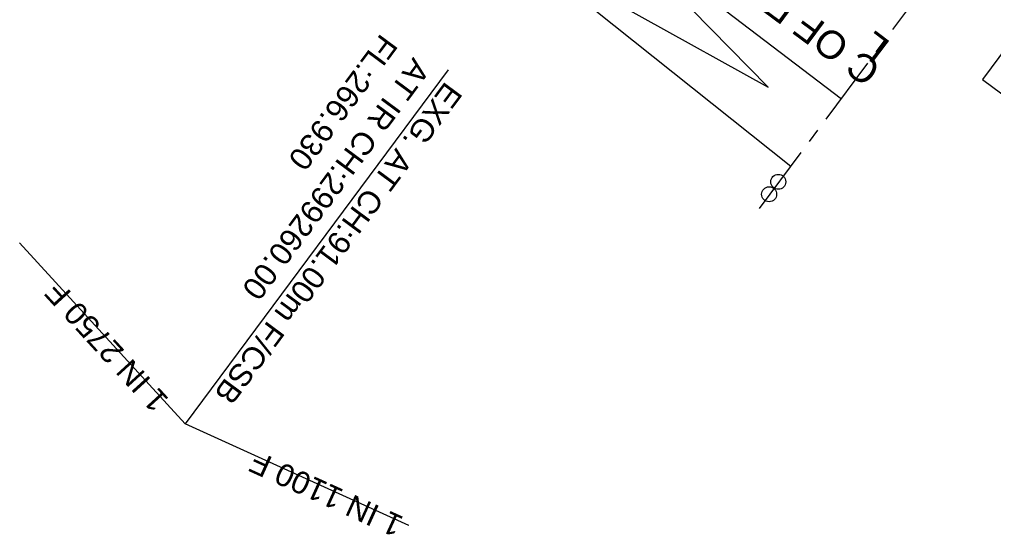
# Model space of a CAD drawing. Header units: metres. Extents: x 643874 to 646664, y 3378445 to 3380508.
# Drawn here: x 645300.4 to 645387.6, y 3379243.3 to 3379289.5 of the extents above; entities that cross this region are included whole.
import ezdxf

# ---------------------------------------------------------------- set-up
doc = ezdxf.new("R2010")
doc.units = ezdxf.units.M
doc.header["$MEASUREMENT"] = 0
doc.linetypes.add('CENTER', pattern=[2, 1.25, -0.25, 0.25, -0.25])
for name, color, linetype, lineweight in [('EXG GRADES IN STATION', 7, 'Continuous', 0), ('Proposed Curve_Details', 10, 'Continuous', 0), ("SADHUGARH STN SRJ's", 251, 'Continuous', 0)]:
    doc.layers.add(name, color=color, linetype=linetype, lineweight=lineweight)
doc.styles.add('ARIAL', font='arial.ttf')

msp = doc.modelspace()

# ---------------------------------------------------------------- linework, layer by layer
at = {"layer": 'EXG GRADES IN STATION', "color": 0, "linetype": 'Continuous', "lineweight": 20}
msp.add_line((645338.7657, 3379284.9754), (645315.2218, 3379253.2521), dxfattribs=at)
at = {"layer": 'EXG GRADES IN STATION', "color": 0, "linetype": 'Continuous', "lineweight": 0, "flags": 128}
for points in [[(645315.2278, 3379253.2459), (645315.2218, 3379253.2521), (645300.3713, 3379269.4837)], [(645335.2495, 3379244.1329), (645335.2415, 3379244.1363), (645315.2176, 3379253.2491)]]:
    msp.add_lwpolyline(points, dxfattribs=at)
at = {"layer": 'Proposed Curve_Details', "color": 0}
msp.add_lwpolyline([(645415.8179, 3379287.5246), (645398.6161, 3379300.2875), (645386.6259, 3379284.1272), (645403.8277, 3379271.3643)], close=True, dxfattribs=at)
at = {"layer": "SADHUGARH STN SRJ's", "color": 7, "linetype": 'CENTER', "lineweight": 15, "ltscale": 5}
msp.add_lwpolyline([(645366.6666, 3379272.5488), (645394.6456, 3379310.1458), (645404.5916, 3379302.9239), (645473.8818, 3379396.313)], dxfattribs=at)
at = {"layer": "SADHUGARH STN SRJ's", "color": 7, "lineweight": 15}
msp.add_lwpolyline([(645369.4776, 3379276.3074), (645344.7983, 3379295.9934), (645367.4456, 3379283.425), (645352.0374, 3379299.1428), (645374.0176, 3379282.3855)], dxfattribs=at)
for centre in [(645368.344, 3379274.9392), (645367.527, 3379273.8194)]:
    msp.add_circle(centre, 0.6717, dxfattribs=at)

# ---------------------------------------------------------------- texts
at = {"layer": 'EXG GRADES IN STATION', "color": 0, "lineweight": 0, "insert": (645336.4495, 3379285.5822), "char_height": 2, "width": 45.556833, "attachment_point": 4, "rotation": 233.426366, "line_spacing_factor": 1.08, "style": 'ARIAL'}
msp.add_mtext('EXG. AT CH:91.00m F/CSB\\PAT IR CH:299260.00\\PFL:266.930', dxfattribs=at)
at = {"layer": 'EXG GRADES IN STATION', "color": 0, "lineweight": 13, "char_height": 2, "attachment_point": 7, "line_spacing_factor": 0.84, "style": 'ARIAL'}
for s, insert, rotation in [('1 IN 2750 F', (645313.8503, 3379255.4577), 132.455827), ('1 IN 1100 F', (645334.9076, 3379244.8688), 155.529851)]:
    msp.add_mtext(s, dxfattribs=dict(at, insert=insert, rotation=rotation))
at = {"layer": "SADHUGARH STN SRJ's", "color": 7, "char_height": 2.5, "attachment_point": 7, "line_spacing_factor": 0.6, "style": 'ARIAL'}
for s, insert, rotation in [('C OF EXG. SARAI BANJARA (SBJ)', (645378.152, 3379285.9595), 143.426366), ('{\\fArial|b0|i0|c0|p34;L}', (645378.5071, 3379287.401), 142.779085)]:
    msp.add_mtext(s, dxfattribs=dict(at, insert=insert, rotation=rotation))

doc.saveas('drawing.dxf')
